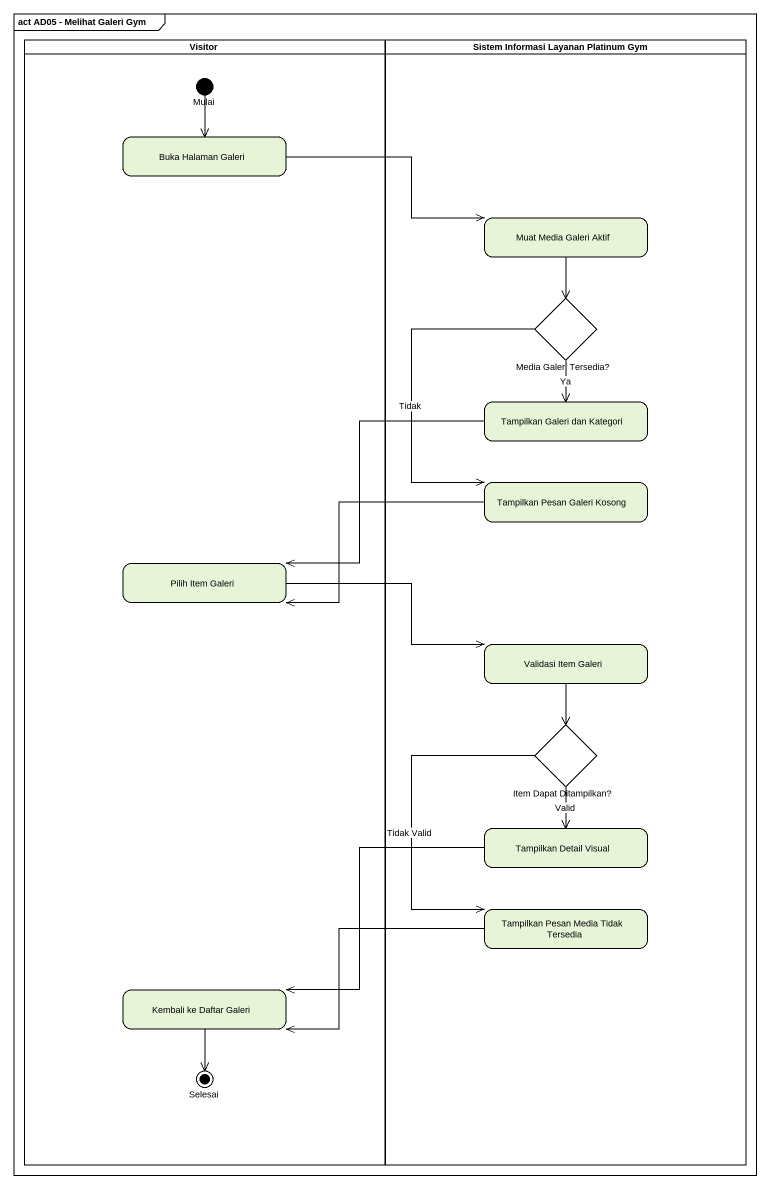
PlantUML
@startuml
mainframe act AD05 - Melihat Galeri Gym
hide empty description
state Visitor <<partition>> {
  state Mulai <<start>>
  state "Buka Halaman Galeri" as Buka_Halaman_Galeri
  state "Pilih Item Galeri" as Pilih_Item_Galeri
  state "Kembali ke Daftar Galeri" as Kembali_ke_Daftar_Galeri
  state Selesai <<end>>
}
state "Sistem Informasi Layanan Platinum Gym" as Sistem_Informasi_Layanan <<partition>> {
  state "Muat Media Galeri Aktif" as Muat_Media_Galeri_Aktif
  state "Media Galeri Tersedia?" as Media_Galeri_Tersedia <<choice>>
  state "Tampilkan Galeri dan Kategori" as Tampilkan_Galeri_dan
  state "Tampilkan Pesan Galeri Kosong" as Tampilkan_Pesan_Galeri
  state "Validasi Item Galeri" as Validasi_Item_Galeri
  state "Item Dapat Ditampilkan?" as Item_Dapat_Ditampilkan <<choice>>
  state "Tampilkan Detail Visual" as Tampilkan_Detail_Visual
  state "Tampilkan Pesan Media Tidak Tersedia" as Tampilkan_Pesan_Media_Tidak
}
Mulai --> Buka_Halaman_Galeri
Buka_Halaman_Galeri -right-> Muat_Media_Galeri_Aktif
Muat_Media_Galeri_Aktif --> Media_Galeri_Tersedia
Media_Galeri_Tersedia --> Tampilkan_Galeri_dan : Ya
Media_Galeri_Tersedia --> Tampilkan_Pesan_Galeri : Tidak
Tampilkan_Galeri_dan -left-> Pilih_Item_Galeri
Tampilkan_Pesan_Galeri -left-> Pilih_Item_Galeri
Pilih_Item_Galeri -right-> Validasi_Item_Galeri
Validasi_Item_Galeri --> Item_Dapat_Ditampilkan
Item_Dapat_Ditampilkan --> Tampilkan_Detail_Visual : Valid
Item_Dapat_Ditampilkan --> Tampilkan_Pesan_Media_Tidak : Tidak Valid
Tampilkan_Detail_Visual -left-> Kembali_ke_Daftar_Galeri
Tampilkan_Pesan_Media_Tidak -left-> Kembali_ke_Daftar_Galeri
Kembali_ke_Daftar_Galeri --> Selesai
@enduml
